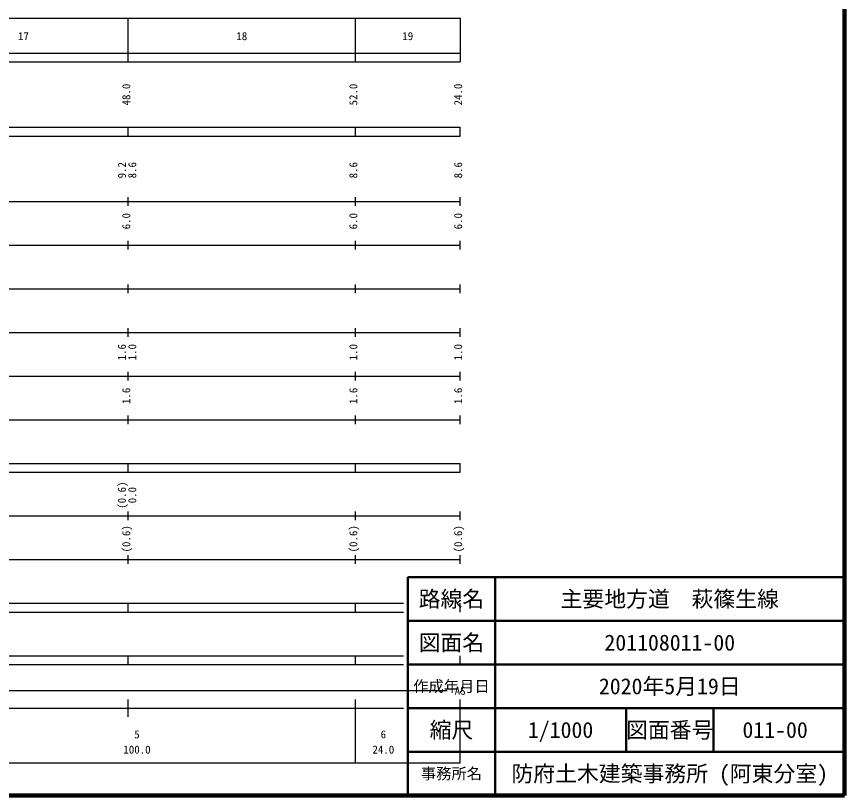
# Model space of a CAD drawing. Units: millimetres on the paper, enlarged 1000 times. Extents: x 40000 to 680000, y 20000 to 380000.
# Drawn here: x 490420 to 680000, y 20000 to 198357 of the extents above; entities that cross this region are included whole.
import ezdxf
from ezdxf.enums import TextEntityAlignment as Align

# ---------------------------------------------------------------- set-up
doc = ezdxf.new("R2010")
doc.units = ezdxf.units.MM
doc.header["$LTSCALE"] = 1000
for name, color, linetype, lineweight in [('M-TTL', 2, 'Continuous', 140), ('M-TTL-BAND', 7, 'Continuous', 25), ('M-TTL-FRAM', 2, 'Continuous', 50), ('M-TTL-LINE', 7, 'Continuous', 50)]:
    doc.layers.add(name, color=color, linetype=linetype, lineweight=lineweight)
doc.layers.add('M-TTL-TXT', color=7, linetype='Continuous')
doc.styles.add('ＭＳ ゴシック', font='')
doc.styles.get('ＭＳ ゴシック').set_extended_font_data('MS Gothic')

msp = doc.modelspace()

# ---------------------------------------------------------------- linework, layer by layer
at = {"layer": 'M-TTL'}
for p, q in [((680000, 20000), (680000, 380000)), ((40000, 20000), (680000, 20000))]:
    msp.add_line(p, q, dxfattribs=at)
at = {"layer": 'M-TTL-BAND'}
for p, q in [((68000, 198000), (592000, 198000)), ((516000, 188000), (516000, 198000)), ((568000, 188000), (568000, 198000)), ((592000, 198000), (592000, 188000)), ((40000, 190000), (591928, 190000)), ((40000, 188000), (592000, 188000)), ((40000, 173000), (592000, 173000)), ((516000, 171000), (516000, 173000)), ((568000, 171000), (568000, 173000)), ((592000, 171000), (592000, 173000)), ((40000, 171000), (592000, 171000)), ((40000, 156000), (592000, 156000)), ((516000, 155000), (516000, 157000)), ((568000, 155000), (568000, 157000)), ((592000, 155000), (592000, 157000)), ((46000, 146000), (592000, 146000)), ((516000, 145000), (516000, 147000)), ((568000, 145000), (568000, 147000)), ((592000, 145000), (592000, 147000)), ((516000, 135000), (516000, 137000)), ((568000, 135000), (568000, 137000)), ((592000, 135000), (592000, 137000)), ((52000, 136000), (592000, 136000)), ((46000, 126000), (592000, 126000)), ((516000, 125000), (516000, 127000)), ((568000, 125000), (568000, 127000)), ((592000, 125000), (592000, 127000)), ((52000, 116000), (592000, 116000)), ((516000, 115000), (516000, 117000)), ((568000, 115000), (568000, 117000)), ((592000, 115000), (592000, 117000)), ((516000, 105000), (516000, 107000)), ((568000, 105000), (568000, 107000)), ((592000, 105000), (592000, 107000)), ((46000, 106000), (592000, 106000)), ((40000, 96000), (592000, 96000)), ((516000, 94000), (516000, 96000)), ((568000, 94000), (568000, 96000)), ((592000, 94000), (592000, 96000)), ((40000, 94000), (592000, 94000)), ((49000, 84000), (592000, 84000)), ((516000, 83000), (516000, 85000)), ((568000, 83000), (568000, 85000)), ((592000, 83000), (592000, 85000)), ((40000, 74000), (592000, 74000)), ((516000, 73000), (516000, 75000)), ((568000, 73000), (568000, 75000)), ((592000, 73000), (592000, 75000)), ((40000, 64000), (579000, 64000)), ((516000, 62000), (516000, 64000)), ((568000, 62000), (568000, 64000)), ((592000, 62000), (592000, 64000)), ((40000, 62000), (579000, 62000)), ((40000, 52000), (579000, 52000)), ((516000, 50000), (516000, 52000)), ((568000, 50000), (568000, 52000)), ((592000, 50000), (592000, 52000)), ((40000, 50000), (579000, 50000)), ((71000, 44000), (589000, 44000)), ((516000, 38000), (516000, 42000)), ((568000, 27500), (568000, 42000)), ((592000, 27500), (592000, 42000)), ((40000, 40000), (579000, 40000)), ((68000, 27500), (592000, 27500))]:
    msp.add_line(p, q, dxfattribs=at)
at = {"layer": 'M-TTL-FRAM'}
for p, q in [((680000, 70000), (580000, 70000)), ((580000, 70000), (580000, 20000))]:
    msp.add_line(p, q, dxfattribs=at)
at = {"layer": 'M-TTL-LINE'}
for p, q in [((600000, 70000), (600000, 20000)), ((680000, 60000), (580000, 60000)), ((680000, 50000), (580000, 50000)), ((680000, 40000), (580000, 40000)), ((630000, 40000), (630000, 30000)), ((650000, 40000), (650000, 30000)), ((680000, 30000), (580000, 30000))]:
    msp.add_line(p, q, dxfattribs=at)

# ---------------------------------------------------------------- texts
at = {"layer": 'M-TTL-BAND', "style": 'ＭＳ ゴシック'}
for s, p in [('17', (492000, 192405)), ('18', (542000, 192405)), ('19', (580000, 192405)), ('AS', (592000, 42500)), ('5', (518000, 32523)), ('6', (574411, 32523)), ('100.0', (518000, 29033)), ('24.0', (574411, 29033))]:
    msp.add_text(s, height=1833, dxfattribs=at).set_placement(p, align=Align.BOTTOM_CENTER)
for s, p in [('48.0', (517000, 180500)), ('52.0', (569000, 180500)), ('24.0', (593000, 180500)), ('9.2', (516000, 163174)), ('8.6', (518370, 163174)), ('8.6', (569000, 163174)), ('8.6', (593000, 163174)), ('6.0', (517000, 151500)), ('6.0', (569000, 151500)), ('6.0', (593000, 151500)), ('1.6', (516000, 121500)), ('1.0', (518370, 121500)), ('1.0', (569000, 121500)), ('1.0', (593000, 121500)), ('1.6', (517000, 111500)), ('1.6', (569000, 111500)), ('1.6', (593000, 111500)), ('(0.6)', (516000, 88764)), ('0.0', (518370, 88764)), ('(0.6)', (517000, 78764)), ('(0.6)', (569000, 78764)), ('(0.6)', (593000, 78764))]:
    msp.add_text(s, height=1833, rotation=90, dxfattribs=at).set_placement(p, align=Align.BOTTOM_CENTER)
at = {"layer": 'M-TTL-TXT', "style": 'ＭＳ ゴシック'}
for s, height, p in [('路線名', 3666, (590000, 65000)), ('路線名', 3666, (590000, 65000)), ('主要地方道\u3000萩篠生線', 3666, (640000, 65000)), ('図面名', 3666, (590000, 55000)), ('図面名', 3666, (590000, 55000)), ('201108011-00', 3666, (640000, 55000)), ('作成年月日', 2566, (590000, 45000)), ('作成年月日', 2566, (590000, 45000)), ('2020年5月19日', 3666, (640000, 45000)), ('縮尺', 3666, (590000, 35000)), ('縮尺', 3666, (590000, 35000)), ('1/1000', 3666, (615000, 35000)), ('図面番号', 3666, (640000, 35000)), ('図面番号', 3666, (640000, 35000)), ('011-00', 3666, (664125, 35000)), ('事務所名', 2566, (590000, 25000)), ('事務所名', 2566, (590000, 25000)), ('防府土木建築事務所 (阿東分室)', 3666, (640000, 25000))]:
    msp.add_text(s, height=height, dxfattribs=at).set_placement(p, align=Align.MIDDLE_CENTER)

doc.saveas('drawing.dxf')
